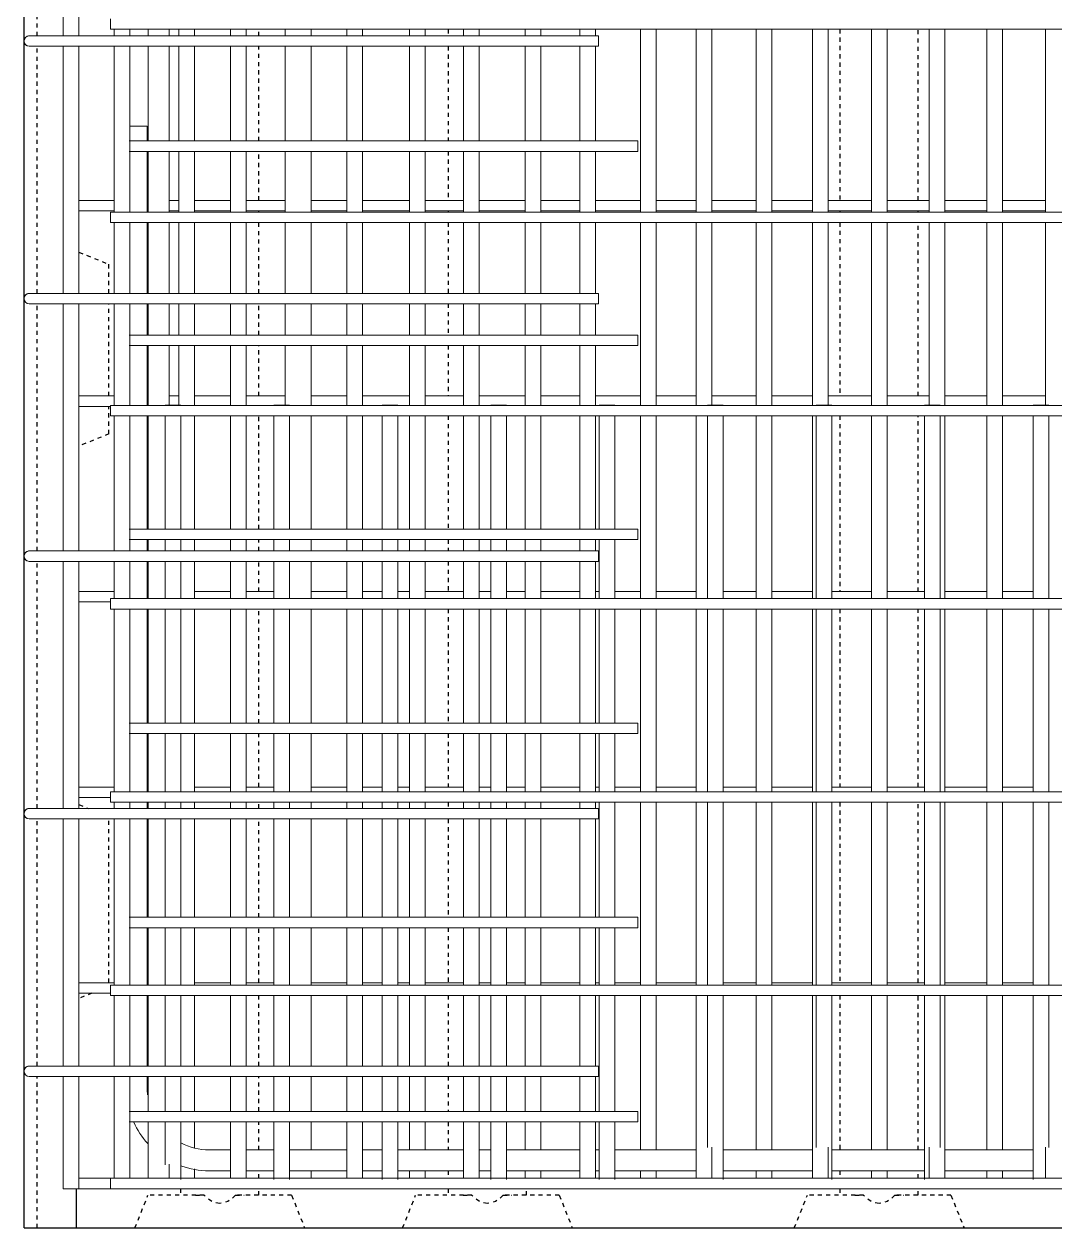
# Model space of a CAD drawing. Header units: millimetres. Extents: x -22025 to -1429, y -2879 to 29261.
# Drawn here: x -20245 to -19455, y -1395 to -473 of the extents above; entities that cross this region are included whole.
import ezdxf

# ---------------------------------------------------------------- set-up
doc = ezdxf.new("R2010")
doc.units = ezdxf.units.MM
doc.linetypes.add('Dash', pattern=[6.36, 3.18, -3.18])
for name, color, linetype, lineweight in [('A-WALL', 113, 'Continuous', 25), ('A-WALL-HDLN', 110, 'Dash', 25), ('S-RBAR', 171, 'Continuous', 18)]:
    doc.layers.add(name, color=color, linetype=linetype, lineweight=lineweight)

msp = doc.modelspace()

# ---------------------------------------------------------------- linework, layer by layer
at = {"layer": 'A-WALL'}
for p, q in [((-20244.5695, -1395), (-20244.5695, 7660)), ((-20204.5695, -1365), (-20204.5695, -1395)), ((-20244.5695, -1395), (-18934.5695, -1395))]:
    msp.add_line(p, q, dxfattribs=at)
at = {"layer": 'A-WALL-HDLN'}
for p, q in [((-20234.56692, -482.11111), (-20234.56692, -292.88889)), ((-20064.67313, -482.11111), (-20064.67313, -477.09836)), ((-19919.67313, -477.09836), (-19919.67313, -482.11111)), ((-19619.67313, -477.09836), (-19619.67313, -608.08276)), ((-19559.67313, -608.08276), (-19559.67313, -477.09836)), ((-20234.56692, -679.33333), (-20234.56692, -490.11111)), ((-20064.67313, -562.56511), (-20064.67313, -490.11111)), ((-19919.67313, -490.11111), (-19919.67313, -562.56511)), ((-20064.67313, -608.08276), (-20064.67313, -570.56511)), ((-19919.67313, -570.56511), (-19919.67313, -608.08276)), ((-20064.67313, -617.08197), (-20064.67313, -616.08276)), ((-19919.67313, -616.08276), (-19919.67313, -617.08197)), ((-19619.67313, -616.08276), (-19619.67313, -617.08197)), ((-19559.67313, -617.08197), (-19559.67313, -616.08276)), ((-20064.67313, -679.33333), (-20064.67313, -625.08197)), ((-19919.67313, -625.08197), (-19919.67313, -679.33333)), ((-19619.67313, -625.08197), (-19619.67313, -757.86621)), ((-19559.67313, -757.86621), (-19559.67313, -625.08197)), ((-20202.5695, -647.80977), (-20179.5695, -657.00977)), ((-20179.5695, -679.33333), (-20179.5695, -657.00977)), ((-20234.56692, -876.55556), (-20234.56692, -687.33333)), ((-20179.5695, -757.86621), (-20179.5695, -687.33333)), ((-20064.67313, -711.20624), (-20064.67313, -687.33333)), ((-19919.67313, -687.33333), (-19919.67313, -711.20624)), ((-20064.67313, -757.86621), (-20064.67313, -719.20624)), ((-19919.67313, -719.20624), (-19919.67313, -757.86621)), ((-20179.5695, -787.00977), (-20179.5695, -765.86621)), ((-20064.67313, -859.84737), (-20064.67313, -773.06557)), ((-19919.67313, -773.06557), (-19919.67313, -859.84737)), ((-19619.67313, -773.06557), (-19619.67313, -907.64965)), ((-19559.67313, -907.64965), (-19559.67313, -773.06557)), ((-20179.5695, -787.00977), (-20202.5695, -796.20977)), ((-20064.67313, -876.55556), (-20064.67313, -867.84737)), ((-19919.67313, -867.84737), (-19919.67313, -876.55556)), ((-20234.56692, -1073.77778), (-20234.56692, -884.55556)), ((-20064.67313, -907.64965), (-20064.67313, -884.55556)), ((-19919.67313, -884.55556), (-19919.67313, -907.64965)), ((-20064.67313, -1008.48849), (-20064.67313, -921.04918)), ((-19919.67313, -921.04918), (-19919.67313, -1008.48849)), ((-19619.67313, -921.04918), (-19619.67313, -1057.4331)), ((-19559.67313, -1057.4331), (-19559.67313, -921.04918)), ((-20064.67313, -1057.4331), (-20064.67313, -1016.48849)), ((-19919.67313, -1016.48849), (-19919.67313, -1057.4331)), ((-20064.67313, -1073.77778), (-20064.67313, -1069.03279)), ((-19919.67313, -1069.03279), (-19919.67313, -1073.77778)), ((-19619.67313, -1069.03279), (-19619.67313, -1207.21655)), ((-19559.67313, -1207.21655), (-19559.67313, -1069.03279)), ((-20202.5695, -1070.80977), (-20195.14947, -1073.77778)), ((-20234.56692, -1271), (-20234.56692, -1081.77778)), ((-20179.5695, -1207.21655), (-20179.5695, -1081.77778)), ((-20064.67313, -1157.12962), (-20064.67313, -1081.77778)), ((-19919.67313, -1081.77778), (-19919.67313, -1157.12962)), ((-20064.67313, -1207.21655), (-20064.67313, -1165.12962)), ((-19919.67313, -1165.12962), (-19919.67313, -1207.21655)), ((-20192.58646, -1215.21655), (-20202.5695, -1219.20977)), ((-20064.67313, -1271), (-20064.67313, -1217.01639)), ((-19919.67313, -1217.01639), (-19919.67313, -1271)), ((-19619.67313, -1217.01639), (-19619.67313, -1335.24978)), ((-19559.67313, -1335.24978), (-19559.67313, -1217.01639)), ((-20234.56692, -1395), (-20234.56692, -1279)), ((-20064.67313, -1305.77075), (-20064.67313, -1279)), ((-19919.67313, -1279), (-19919.67313, -1305.77075)), ((-20064.67313, -1335.24978), (-20064.67313, -1313.77075)), ((-19919.67313, -1313.77075), (-19919.67313, -1335.24978)), ((-20064.67313, -1357), (-20064.67313, -1351.24978)), ((-19919.67313, -1351.24978), (-19919.67313, -1357)), ((-19619.67313, -1351.24978), (-19619.67313, -1357)), ((-19559.67313, -1357), (-19559.67313, -1351.24978)), ((-20159.67313, -1395), (-20149.67313, -1370)), ((-20106.6627, -1370), (-20149.67313, -1370)), ((-20124.67313, -1365), (-20124.67313, -1370)), ((-20113.27541, -1370), (-20106.6627, -1370)), ((-20082.68355, -1370), (-20076.07084, -1370)), ((-20039.67313, -1370), (-20082.68355, -1370)), ((-20064.67313, -1370), (-20064.67313, -1365)), ((-20039.67313, -1370), (-20029.67313, -1395)), ((-19954.67313, -1395), (-19944.67313, -1370)), ((-19901.6627, -1370), (-19944.67313, -1370)), ((-19919.67313, -1365), (-19919.67313, -1370)), ((-19908.27541, -1370), (-19901.6627, -1370)), ((-19877.68355, -1370), (-19871.07084, -1370)), ((-19834.67313, -1370), (-19877.68355, -1370)), ((-19859.67313, -1370), (-19859.67313, -1365)), ((-19834.67313, -1370), (-19824.67313, -1395)), ((-19654.67313, -1395), (-19644.67313, -1370)), ((-19601.6627, -1370), (-19644.67313, -1370)), ((-19619.67313, -1365), (-19619.67313, -1370)), ((-19608.27541, -1370), (-19601.6627, -1370)), ((-19577.68355, -1370), (-19571.07084, -1370)), ((-19534.67313, -1370), (-19577.68355, -1370)), ((-19559.67313, -1370), (-19559.67313, -1365)), ((-19534.67313, -1370), (-19524.67313, -1395))]:
    msp.add_line(p, q, dxfattribs=at)
at = {"layer": 'A-WALL-HDLN', "flags": 128}
for points in [[(-20094.67313, -1376.25), (-20097.75123, -1375.85417), (-20100.79685, -1374.67088), (-20103.77783, -1372.71259), (-20106.6627, -1370)], [(-20082.68355, -1370), (-20085.56842, -1372.71259), (-20088.5494, -1374.67088), (-20091.59502, -1375.85417), (-20094.67313, -1376.25)], [(-19889.67313, -1376.25), (-19892.75123, -1375.85417), (-19895.79685, -1374.67088), (-19898.77783, -1372.71259), (-19901.6627, -1370)], [(-19877.68355, -1370), (-19880.56842, -1372.71259), (-19883.5494, -1374.67088), (-19886.59502, -1375.85417), (-19889.67313, -1376.25)], [(-19589.67313, -1376.25), (-19592.75123, -1375.85417), (-19595.79685, -1374.67088), (-19598.77783, -1372.71259), (-19601.6627, -1370)], [(-19577.68355, -1370), (-19580.56842, -1372.71259), (-19583.5494, -1374.67088), (-19586.59502, -1375.85417), (-19589.67313, -1376.25)]]:
    msp.add_lwpolyline(points, dxfattribs=at)
at = {"layer": 'S-RBAR'}
for p, q in [((-20214.5695, -482.11111), (-20214.5695, -292.88889)), ((-20202.5695, -482.11111), (-20202.5695, -292.88889)), ((-20178.38411, -469.09836), (-20178.38411, -477.09836)), ((-19004.5695, -477.09836), (-20178.38411, -477.09836)), ((-20175.5695, -482.11111), (-20175.5695, -477.09836)), ((-20163.5695, -482.11111), (-20163.5695, -477.09836)), ((-20149.5695, -482.11111), (-20149.5695, -477.09836)), ((-20133.5695, -482.11111), (-20133.5695, -477.09836)), ((-20126.14093, -482.11111), (-20126.14093, -477.09836)), ((-20114.14093, -482.11111), (-20114.14093, -477.09836)), ((-20086.41565, -482.11111), (-20086.41565, -477.09836)), ((-20074.41565, -482.11111), (-20074.41565, -477.09836)), ((-20044.5695, -482.11111), (-20044.5695, -477.09836)), ((-20024.5695, -482.11111), (-20024.5695, -477.09836)), ((-19997.26181, -482.11111), (-19997.26181, -477.09836)), ((-19985.26181, -482.11111), (-19985.26181, -477.09836)), ((-19949.28378, -482.11111), (-19949.28378, -477.09836)), ((-19937.28378, -482.11111), (-19937.28378, -477.09836)), ((-19908.10796, -482.11111), (-19908.10796, -477.09836)), ((-19896.10796, -482.11111), (-19896.10796, -477.09836)), ((-19860.85521, -482.11111), (-19860.85521, -477.09836)), ((-19848.85521, -482.11111), (-19848.85521, -477.09836)), ((-19818.95411, -482.11111), (-19818.95411, -477.09836)), ((-19806.95411, -482.11111), (-19806.95411, -477.09836)), ((-19772.42664, -617.08197), (-19772.42664, -477.09836)), ((-19760.42664, -617.08197), (-19760.42664, -477.09836)), ((-19729.80027, -617.08197), (-19729.80027, -477.09836)), ((-19717.80027, -617.08197), (-19717.80027, -477.09836)), ((-19683.99807, -617.08197), (-19683.99807, -477.09836)), ((-19671.99807, -617.08197), (-19671.99807, -477.09836)), ((-19640.64642, -617.08197), (-19640.64642, -477.09836)), ((-19628.64642, -617.08197), (-19628.64642, -477.09836)), ((-19595.5695, -617.08197), (-19595.5695, -477.09836)), ((-19583.5695, -617.08197), (-19583.5695, -477.09836)), ((-19551.49257, -617.08197), (-19551.49257, -477.09836)), ((-19539.49257, -617.08197), (-19539.49257, -477.09836)), ((-19507.14093, -617.08197), (-19507.14093, -477.09836)), ((-19495.14093, -617.08197), (-19495.14093, -477.09836)), ((-19462.33873, -617.08197), (-19462.33873, -477.09836)), ((-20240.5695, -482.11111), (-20220.5695, -482.11111)), ((-19804.5695, -482.11111), (-20220.5695, -482.11111)), ((-19804.5695, -482.11111), (-19804.5695, -490.11111)), ((-20240.5695, -490.11111), (-20220.5695, -490.11111)), ((-19804.5695, -490.11111), (-20220.5695, -490.11111)), ((-20214.5695, -679.33333), (-20214.5695, -490.11111)), ((-20202.5695, -679.33333), (-20202.5695, -490.11111)), ((-20175.5695, -617.08197), (-20175.5695, -490.11111)), ((-20163.5695, -617.08197), (-20163.5695, -490.11111)), ((-20149.5695, -562.56511), (-20149.5695, -490.11111)), ((-20133.5695, -562.56511), (-20133.5695, -490.11111)), ((-20126.14093, -562.56511), (-20126.14093, -490.11111)), ((-20114.14093, -562.56511), (-20114.14093, -490.11111)), ((-20086.41565, -562.56511), (-20086.41565, -490.11111)), ((-20074.41565, -562.56511), (-20074.41565, -490.11111)), ((-20044.5695, -562.56511), (-20044.5695, -490.11111)), ((-20024.5695, -562.56511), (-20024.5695, -490.11111)), ((-19997.26181, -562.56511), (-19997.26181, -490.11111)), ((-19985.26181, -562.56511), (-19985.26181, -490.11111)), ((-19949.28378, -562.56511), (-19949.28378, -490.11111)), ((-19937.28378, -562.56511), (-19937.28378, -490.11111)), ((-19908.10796, -562.56511), (-19908.10796, -490.11111)), ((-19896.10796, -562.56511), (-19896.10796, -490.11111)), ((-19860.85521, -562.56511), (-19860.85521, -490.11111)), ((-19848.85521, -562.56511), (-19848.85521, -490.11111)), ((-19818.95411, -562.56511), (-19818.95411, -490.11111)), ((-19806.95411, -562.56511), (-19806.95411, -490.11111)), ((-20150.27078, -551.24978), (-20163.5695, -551.24978)), ((-20150.27078, -562.56511), (-20150.27078, -551.24978)), ((-20164.07475, -562.56511), (-20134.5695, -562.56511)), ((-20164.07475, -570.56511), (-20134.5695, -570.56511)), ((-20150.27078, -617.08197), (-20150.27078, -570.56511)), ((-20149.5695, -617.08197), (-20149.5695, -570.56511)), ((-19774.5695, -562.56511), (-20134.5695, -562.56511)), ((-19774.5695, -570.56511), (-20134.5695, -570.56511)), ((-20133.5695, -617.08197), (-20133.5695, -570.56511)), ((-20126.14093, -617.08197), (-20126.14093, -570.56511)), ((-20114.14093, -617.08197), (-20114.14093, -570.56511)), ((-20086.41565, -617.08197), (-20086.41565, -570.56511)), ((-20074.41565, -617.08197), (-20074.41565, -570.56511)), ((-20044.5695, -617.08197), (-20044.5695, -570.56511)), ((-20024.5695, -617.08197), (-20024.5695, -570.56511)), ((-19997.26181, -617.08197), (-19997.26181, -570.56511)), ((-19985.26181, -617.08197), (-19985.26181, -570.56511)), ((-19949.28378, -617.08197), (-19949.28378, -570.56511)), ((-19937.28378, -617.08197), (-19937.28378, -570.56511)), ((-19908.10796, -617.08197), (-19908.10796, -570.56511)), ((-19896.10796, -617.08197), (-19896.10796, -570.56511)), ((-19860.85521, -617.08197), (-19860.85521, -570.56511)), ((-19848.85521, -617.08197), (-19848.85521, -570.56511)), ((-19818.95411, -617.08197), (-19818.95411, -570.56511)), ((-19806.95411, -617.08197), (-19806.95411, -570.56511)), ((-19774.5695, -562.56511), (-19774.5695, -570.56511)), ((-20175.77315, -608.08276), (-20202.5695, -608.08276)), ((-20149.5695, -608.08276), (-20150.27078, -608.08276)), ((-20126.14093, -608.08276), (-20133.5695, -608.08276)), ((-20086.41565, -608.08276), (-20114.14093, -608.08276)), ((-20044.5695, -608.08276), (-20074.41565, -608.08276)), ((-19997.26181, -608.08276), (-20024.5695, -608.08276)), ((-19949.28378, -608.08276), (-19985.26181, -608.08276)), ((-19908.10796, -608.08276), (-19937.28378, -608.08276)), ((-19860.85521, -608.08276), (-19896.10796, -608.08276)), ((-19818.95411, -608.08276), (-19848.85521, -608.08276)), ((-19772.42664, -608.08276), (-19806.95411, -608.08276)), ((-19729.80027, -608.08276), (-19760.42664, -608.08276)), ((-19683.99807, -608.08276), (-19717.80027, -608.08276)), ((-19640.64642, -608.08276), (-19671.99807, -608.08276)), ((-19595.5695, -608.08276), (-19628.64642, -608.08276)), ((-19551.49257, -608.08276), (-19583.5695, -608.08276)), ((-19507.14093, -608.08276), (-19539.49257, -608.08276)), ((-19462.33873, -608.08276), (-19495.14093, -608.08276)), ((-20175.77315, -616.08276), (-20202.5695, -616.08276)), ((-19004.5695, -617.08197), (-20178.38411, -617.08197)), ((-20178.38411, -617.08197), (-20178.38411, -625.08197)), ((-20149.5695, -616.08276), (-20150.27078, -616.08276)), ((-20126.14093, -616.08276), (-20133.5695, -616.08276)), ((-20086.41565, -616.08276), (-20114.14093, -616.08276)), ((-20044.5695, -616.08276), (-20074.41565, -616.08276)), ((-19997.26181, -616.08276), (-20024.5695, -616.08276)), ((-19949.28378, -616.08276), (-19985.26181, -616.08276)), ((-19908.10796, -616.08276), (-19937.28378, -616.08276)), ((-19860.85521, -616.08276), (-19896.10796, -616.08276)), ((-19818.95411, -616.08276), (-19848.85521, -616.08276)), ((-19772.42664, -616.08276), (-19806.95411, -616.08276)), ((-19729.80027, -616.08276), (-19760.42664, -616.08276)), ((-19683.99807, -616.08276), (-19717.80027, -616.08276)), ((-19640.64642, -616.08276), (-19671.99807, -616.08276)), ((-19595.5695, -616.08276), (-19628.64642, -616.08276)), ((-19551.49257, -616.08276), (-19583.5695, -616.08276)), ((-19507.14093, -616.08276), (-19539.49257, -616.08276)), ((-19462.33873, -616.08276), (-19495.14093, -616.08276)), ((-19004.5695, -625.08197), (-20178.38411, -625.08197)), ((-20175.5695, -679.33333), (-20175.5695, -625.08197)), ((-20163.5695, -679.33333), (-20163.5695, -625.08197)), ((-20150.27078, -679.33333), (-20150.27078, -625.08197)), ((-20149.5695, -679.33333), (-20149.5695, -625.08197)), ((-20133.5695, -679.33333), (-20133.5695, -625.08197)), ((-20126.14093, -679.33333), (-20126.14093, -625.08197)), ((-20114.14093, -679.33333), (-20114.14093, -625.08197)), ((-20086.41565, -679.33333), (-20086.41565, -625.08197)), ((-20074.41565, -679.33333), (-20074.41565, -625.08197)), ((-20044.5695, -679.33333), (-20044.5695, -625.08197)), ((-20024.5695, -679.33333), (-20024.5695, -625.08197)), ((-19997.26181, -679.33333), (-19997.26181, -625.08197)), ((-19985.26181, -679.33333), (-19985.26181, -625.08197)), ((-19949.28378, -679.33333), (-19949.28378, -625.08197)), ((-19937.28378, -679.33333), (-19937.28378, -625.08197)), ((-19908.10796, -679.33333), (-19908.10796, -625.08197)), ((-19896.10796, -679.33333), (-19896.10796, -625.08197)), ((-19860.85521, -679.33333), (-19860.85521, -625.08197)), ((-19848.85521, -679.33333), (-19848.85521, -625.08197)), ((-19818.95411, -679.33333), (-19818.95411, -625.08197)), ((-19806.95411, -679.33333), (-19806.95411, -625.08197)), ((-19772.42664, -765.06557), (-19772.42664, -625.08197)), ((-19760.42664, -765.06557), (-19760.42664, -625.08197)), ((-19729.80027, -765.06557), (-19729.80027, -625.08197)), ((-19717.80027, -765), (-19717.80027, -625.08197)), ((-19683.99807, -765.06557), (-19683.99807, -625.08197)), ((-19671.99807, -765.06557), (-19671.99807, -625.08197)), ((-19640.64642, -765.06557), (-19640.64642, -625.08197)), ((-19628.64642, -765), (-19628.64642, -625.08197)), ((-19595.5695, -765.06557), (-19595.5695, -625.08197)), ((-19583.5695, -765.06557), (-19583.5695, -625.08197)), ((-19551.49257, -765), (-19551.49257, -625.08197)), ((-19539.49257, -765.06557), (-19539.49257, -625.08197)), ((-19507.14093, -765.06557), (-19507.14093, -625.08197)), ((-19495.14093, -765.06557), (-19495.14093, -625.08197)), ((-19462.33873, -765), (-19462.33873, -625.08197)), ((-20240.5695, -679.33333), (-20220.5695, -679.33333)), ((-19804.5695, -679.33333), (-20220.5695, -679.33333)), ((-19804.5695, -679.33333), (-19804.5695, -687.33333)), ((-20240.5695, -687.33333), (-20220.5695, -687.33333)), ((-19804.5695, -687.33333), (-20220.5695, -687.33333)), ((-20214.5695, -876.55556), (-20214.5695, -687.33333)), ((-20202.5695, -876.55556), (-20202.5695, -687.33333)), ((-20175.5695, -765.06557), (-20175.5695, -687.33333)), ((-20163.5695, -765.06557), (-20163.5695, -687.33333)), ((-20150.27078, -711.20624), (-20150.27078, -687.33333)), ((-20149.5695, -711.20624), (-20149.5695, -687.33333)), ((-20133.5695, -711.20624), (-20133.5695, -687.33333)), ((-20126.14093, -711.20624), (-20126.14093, -687.33333)), ((-20114.14093, -711.20624), (-20114.14093, -687.33333)), ((-20086.41565, -711.20624), (-20086.41565, -687.33333)), ((-20074.41565, -711.20624), (-20074.41565, -687.33333)), ((-20044.5695, -711.20624), (-20044.5695, -687.33333)), ((-20024.5695, -711.20624), (-20024.5695, -687.33333)), ((-19997.26181, -711.20624), (-19997.26181, -687.33333)), ((-19985.26181, -711.20624), (-19985.26181, -687.33333)), ((-19949.28378, -711.20624), (-19949.28378, -687.33333)), ((-19937.28378, -711.20624), (-19937.28378, -687.33333)), ((-19908.10796, -711.20624), (-19908.10796, -687.33333)), ((-19896.10796, -711.20624), (-19896.10796, -687.33333)), ((-19860.85521, -711.20624), (-19860.85521, -687.33333)), ((-19848.85521, -711.20624), (-19848.85521, -687.33333)), ((-19818.95411, -711.20624), (-19818.95411, -687.33333)), ((-19806.95411, -711.20624), (-19806.95411, -687.33333)), ((-20164.07475, -711.20624), (-20134.5695, -711.20624)), ((-19774.5695, -711.20624), (-20134.5695, -711.20624)), ((-19774.5695, -711.20624), (-19774.5695, -719.20624)), ((-20164.07475, -719.20624), (-20134.5695, -719.20624)), ((-20150.27078, -765.06557), (-20150.27078, -719.20624)), ((-20149.5695, -765.06557), (-20149.5695, -719.20624)), ((-19774.5695, -719.20624), (-20134.5695, -719.20624)), ((-20133.5695, -765), (-20133.5695, -719.20624)), ((-20126.14093, -765), (-20126.14093, -719.20624)), ((-20114.14093, -765.06557), (-20114.14093, -719.20624)), ((-20086.41565, -765.06557), (-20086.41565, -719.20624)), ((-20074.41565, -765.06557), (-20074.41565, -719.20624)), ((-20044.5695, -765), (-20044.5695, -719.20624)), ((-20024.5695, -765.06557), (-20024.5695, -719.20624)), ((-19997.26181, -765.06557), (-19997.26181, -719.20624)), ((-19985.26181, -765.06557), (-19985.26181, -719.20624)), ((-19949.28378, -765.06557), (-19949.28378, -719.20624)), ((-19937.28378, -765.06557), (-19937.28378, -719.20624)), ((-19908.10796, -765.06557), (-19908.10796, -719.20624)), ((-19896.10796, -765.06557), (-19896.10796, -719.20624)), ((-19860.85521, -765.06557), (-19860.85521, -719.20624)), ((-19848.85521, -765.06557), (-19848.85521, -719.20624)), ((-19818.95411, -765.06557), (-19818.95411, -719.20624)), ((-19806.95411, -765.06557), (-19806.95411, -719.20624)), ((-20175.77315, -757.86621), (-20202.5695, -757.86621)), ((-19004.5695, -765.06557), (-20178.38411, -765.06557)), ((-20178.38411, -765.06557), (-20178.38411, -773.06557)), ((-20149.5695, -757.86621), (-20150.27078, -757.86621)), ((-20136.45961, -765), (-20124.45961, -765)), ((-20126.14093, -757.86621), (-20133.5695, -757.86621)), ((-20086.41565, -757.86621), (-20114.14093, -757.86621)), ((-20044.5695, -757.86621), (-20074.41565, -757.86621)), ((-20053.37453, -765), (-20041.37453, -765)), ((-19997.26181, -757.86621), (-20024.5695, -757.86621)), ((-19949.28378, -757.86621), (-19985.26181, -757.86621)), ((-19970.28946, -765), (-19958.28946, -765)), ((-19908.10796, -757.86621), (-19937.28378, -757.86621)), ((-19860.85521, -757.86621), (-19896.10796, -757.86621)), ((-19887.20438, -765), (-19875.20438, -765)), ((-19818.95411, -757.86621), (-19848.85521, -757.86621)), ((-19772.42664, -757.86621), (-19806.95411, -757.86621)), ((-19804.1193, -765), (-19792.1193, -765)), ((-19729.80027, -757.86621), (-19760.42664, -757.86621)), ((-19721.03423, -765), (-19709.03423, -765)), ((-19683.99807, -757.86621), (-19717.80027, -757.86621)), ((-19640.64642, -757.86621), (-19671.99807, -757.86621)), ((-19637.94915, -765), (-19625.94915, -765)), ((-19595.5695, -757.86621), (-19628.64642, -757.86621)), ((-19551.49257, -757.86621), (-19583.5695, -757.86621)), ((-19554.86408, -765), (-19542.86408, -765)), ((-19507.14093, -757.86621), (-19539.49257, -757.86621)), ((-19462.33873, -757.86621), (-19495.14093, -757.86621)), ((-19471.779, -765), (-19459.779, -765)), ((-20178.38411, -765.86621), (-20202.5695, -765.86621)), ((-19004.5695, -773.06557), (-20178.38411, -773.06557)), ((-20175.5695, -876.55556), (-20175.5695, -773.06557)), ((-20163.5695, -876.55556), (-20163.5695, -773.06557)), ((-20150.27078, -859.84737), (-20150.27078, -773.06557)), ((-20149.5695, -859.84737), (-20149.5695, -773.06557)), ((-20136.45961, -773.06557), (-20136.45961, -859.84737)), ((-20124.45961, -773.06557), (-20124.45961, -859.84737)), ((-20114.14093, -859.84737), (-20114.14093, -773.06557)), ((-20086.41565, -859.84737), (-20086.41565, -773.06557)), ((-20074.41565, -859.84737), (-20074.41565, -773.06557)), ((-20053.37453, -773.06557), (-20053.37453, -859.84737)), ((-20041.37453, -773.06557), (-20041.37453, -859.84737)), ((-20024.5695, -859.84737), (-20024.5695, -773.06557)), ((-19997.26181, -859.84737), (-19997.26181, -773.06557)), ((-19985.26181, -859.84737), (-19985.26181, -773.06557)), ((-19970.28946, -773.06557), (-19970.28946, -859.84737)), ((-19958.28946, -773.06557), (-19958.28946, -859.84737)), ((-19949.28378, -859.84737), (-19949.28378, -773.06557)), ((-19937.28378, -859.84737), (-19937.28378, -773.06557)), ((-19908.10796, -859.84737), (-19908.10796, -773.06557)), ((-19896.10796, -859.84737), (-19896.10796, -773.06557)), ((-19887.20438, -773.06557), (-19887.20438, -859.84737)), ((-19875.20438, -773.06557), (-19875.20438, -859.84737)), ((-19860.85521, -859.84737), (-19860.85521, -773.06557)), ((-19848.85521, -859.84737), (-19848.85521, -773.06557)), ((-19818.95411, -859.84737), (-19818.95411, -773.06557)), ((-19806.95411, -859.84737), (-19806.95411, -773.06557)), ((-19804.1193, -773.06557), (-19804.1193, -859.84737)), ((-19792.1193, -773.06557), (-19792.1193, -859.84737)), ((-19772.42664, -913.04918), (-19772.42664, -773.06557)), ((-19760.42664, -913.04918), (-19760.42664, -773.06557)), ((-19729.80027, -913.04918), (-19729.80027, -773.06557)), ((-19721.03423, -773.06557), (-19721.03423, -913.04918)), ((-19709.03423, -773.06557), (-19709.03423, -913.04918)), ((-19683.99807, -913.04918), (-19683.99807, -773.06557)), ((-19671.99807, -913.04918), (-19671.99807, -773.06557)), ((-19640.64642, -913.04918), (-19640.64642, -773.06557)), ((-19637.94915, -773.06557), (-19637.94915, -913.04918)), ((-19625.94915, -773.06557), (-19625.94915, -913.04918)), ((-19595.5695, -913.04918), (-19595.5695, -773.06557)), ((-19583.5695, -913.04918), (-19583.5695, -773.06557)), ((-19554.86408, -773.06557), (-19554.86408, -913.04918)), ((-19542.86408, -773.06557), (-19542.86408, -913.04918)), ((-19539.49257, -913.04918), (-19539.49257, -773.06557)), ((-19507.14093, -913.04918), (-19507.14093, -773.06557)), ((-19495.14093, -913.04918), (-19495.14093, -773.06557)), ((-19471.779, -773.06557), (-19471.779, -913.04918)), ((-19459.779, -773.06557), (-19459.779, -913.04918)), ((-20164.07475, -859.84737), (-20134.5695, -859.84737)), ((-19774.5695, -859.84737), (-20134.5695, -859.84737)), ((-19774.5695, -859.84737), (-19774.5695, -867.84737)), ((-20164.07475, -867.84737), (-20134.5695, -867.84737)), ((-20150.27078, -876.55556), (-20150.27078, -867.84737)), ((-20149.5695, -876.55556), (-20149.5695, -867.84737)), ((-20136.45961, -867.84737), (-20136.45961, -876.55556)), ((-19774.5695, -867.84737), (-20134.5695, -867.84737)), ((-20124.45961, -867.84737), (-20124.45961, -876.55556)), ((-20114.14093, -876.55556), (-20114.14093, -867.84737)), ((-20086.41565, -876.55556), (-20086.41565, -867.84737)), ((-20074.41565, -876.55556), (-20074.41565, -867.84737)), ((-20053.37453, -867.84737), (-20053.37453, -876.55556)), ((-20041.37453, -867.84737), (-20041.37453, -876.55556)), ((-20024.5695, -876.55556), (-20024.5695, -867.84737)), ((-19997.26181, -876.55556), (-19997.26181, -867.84737)), ((-19985.26181, -876.55556), (-19985.26181, -867.84737)), ((-19970.28946, -867.84737), (-19970.28946, -876.55556)), ((-19958.28946, -867.84737), (-19958.28946, -876.55556)), ((-19949.28378, -876.55556), (-19949.28378, -867.84737)), ((-19937.28378, -876.55556), (-19937.28378, -867.84737)), ((-19908.10796, -876.55556), (-19908.10796, -867.84737)), ((-19896.10796, -876.55556), (-19896.10796, -867.84737)), ((-19887.20438, -867.84737), (-19887.20438, -876.55556)), ((-19875.20438, -867.84737), (-19875.20438, -876.55556)), ((-19860.85521, -876.55556), (-19860.85521, -867.84737)), ((-19848.85521, -876.55556), (-19848.85521, -867.84737)), ((-19818.95411, -876.55556), (-19818.95411, -867.84737)), ((-19806.95411, -876.55556), (-19806.95411, -867.84737)), ((-19804.1193, -867.84737), (-19804.1193, -913.04918)), ((-19792.1193, -867.84737), (-19792.1193, -913.04918)), ((-20240.5695, -876.55556), (-20220.5695, -876.55556)), ((-20240.5695, -884.55556), (-20220.5695, -884.55556)), ((-19804.5695, -876.55556), (-20220.5695, -876.55556)), ((-19804.5695, -884.55556), (-20220.5695, -884.55556)), ((-20214.5695, -1073.77778), (-20214.5695, -884.55556)), ((-20202.5695, -1073.77778), (-20202.5695, -884.55556)), ((-20175.5695, -913.04918), (-20175.5695, -884.55556)), ((-20163.5695, -913.04918), (-20163.5695, -884.55556)), ((-20150.27078, -913.04918), (-20150.27078, -884.55556)), ((-20149.5695, -913.04918), (-20149.5695, -884.55556)), ((-20136.45961, -884.55556), (-20136.45961, -913.04918)), ((-20124.45961, -884.55556), (-20124.45961, -913.04918)), ((-20114.14093, -913.04918), (-20114.14093, -884.55556)), ((-20086.41565, -913.04918), (-20086.41565, -884.55556)), ((-20074.41565, -913.04918), (-20074.41565, -884.55556)), ((-20053.37453, -884.55556), (-20053.37453, -913.04918)), ((-20041.37453, -884.55556), (-20041.37453, -913.04918)), ((-20024.5695, -913.04918), (-20024.5695, -884.55556)), ((-19997.26181, -913.04918), (-19997.26181, -884.55556)), ((-19985.26181, -913.04918), (-19985.26181, -884.55556)), ((-19970.28946, -884.55556), (-19970.28946, -913.04918)), ((-19958.28946, -884.55556), (-19958.28946, -913.04918)), ((-19949.28378, -913.04918), (-19949.28378, -884.55556)), ((-19937.28378, -913.04918), (-19937.28378, -884.55556)), ((-19908.10796, -913.04918), (-19908.10796, -884.55556)), ((-19896.10796, -913.04918), (-19896.10796, -884.55556)), ((-19887.20438, -884.55556), (-19887.20438, -913.04918)), ((-19875.20438, -884.55556), (-19875.20438, -913.04918)), ((-19860.85521, -913.04918), (-19860.85521, -884.55556)), ((-19848.85521, -913.04918), (-19848.85521, -884.55556)), ((-19818.95411, -913.04918), (-19818.95411, -884.55556)), ((-19806.95411, -913.04918), (-19806.95411, -884.55556)), ((-19804.5695, -876.55556), (-19804.5695, -884.55556)), ((-20175.77315, -907.64965), (-20202.5695, -907.64965)), ((-20149.5695, -907.64965), (-20150.27078, -907.64965)), ((-20086.41565, -907.64965), (-20114.14093, -907.64965)), ((-20053.37453, -907.64965), (-20074.41565, -907.64965)), ((-19997.26181, -907.64965), (-20024.5695, -907.64965)), ((-19970.28946, -907.64965), (-19985.26181, -907.64965)), ((-19949.28378, -907.64965), (-19958.28946, -907.64965)), ((-19908.10796, -907.64965), (-19937.28378, -907.64965)), ((-19887.20438, -907.64965), (-19896.10796, -907.64965)), ((-19860.85521, -907.64965), (-19875.20438, -907.64965)), ((-19818.95411, -907.64965), (-19848.85521, -907.64965)), ((-19804.1193, -907.64965), (-19806.95411, -907.64965)), ((-19772.42664, -907.64965), (-19792.1193, -907.64965)), ((-19729.80027, -907.64965), (-19760.42664, -907.64965)), ((-19683.99807, -907.64965), (-19709.03423, -907.64965)), ((-19640.64642, -907.64965), (-19671.99807, -907.64965)), ((-19595.5695, -907.64965), (-19625.94915, -907.64965)), ((-19554.86408, -907.64965), (-19583.5695, -907.64965)), ((-19507.14093, -907.64965), (-19539.49257, -907.64965)), ((-19471.779, -907.64965), (-19495.14093, -907.64965)), ((-20178.38411, -915.64965), (-20202.5695, -915.64965)), ((-19004.5695, -913.04918), (-20178.38411, -913.04918)), ((-20178.38411, -913.04918), (-20178.38411, -921.04918)), ((-19004.5695, -921.04918), (-20178.38411, -921.04918)), ((-20175.5695, -1061.03279), (-20175.5695, -921.04918)), ((-20163.5695, -1061.03279), (-20163.5695, -921.04918)), ((-20150.27078, -1008.48849), (-20150.27078, -921.04918)), ((-20149.5695, -1008.48849), (-20149.5695, -921.04918)), ((-20136.45961, -921.04918), (-20136.45961, -1008.48849)), ((-20124.45961, -921.04918), (-20124.45961, -1008.48849)), ((-20114.14093, -1008.48849), (-20114.14093, -921.04918)), ((-20086.41565, -1008.48849), (-20086.41565, -921.04918)), ((-20074.41565, -1008.48849), (-20074.41565, -921.04918)), ((-20053.37453, -921.04918), (-20053.37453, -1008.48849)), ((-20041.37453, -921.04918), (-20041.37453, -1008.48849)), ((-20024.5695, -1008.48849), (-20024.5695, -921.04918)), ((-19997.26181, -1008.48849), (-19997.26181, -921.04918)), ((-19985.26181, -1008.48849), (-19985.26181, -921.04918)), ((-19970.28946, -921.04918), (-19970.28946, -1008.48849)), ((-19958.28946, -921.04918), (-19958.28946, -1008.48849)), ((-19949.28378, -1008.48849), (-19949.28378, -921.04918)), ((-19937.28378, -1008.48849), (-19937.28378, -921.04918)), ((-19908.10796, -1008.48849), (-19908.10796, -921.04918)), ((-19896.10796, -1008.48849), (-19896.10796, -921.04918)), ((-19887.20438, -921.04918), (-19887.20438, -1008.48849)), ((-19875.20438, -921.04918), (-19875.20438, -1008.48849)), ((-19860.85521, -1008.48849), (-19860.85521, -921.04918)), ((-19848.85521, -1008.48849), (-19848.85521, -921.04918)), ((-19818.95411, -1008.48849), (-19818.95411, -921.04918)), ((-19806.95411, -1008.48849), (-19806.95411, -921.04918)), ((-19804.1193, -921.04918), (-19804.1193, -1008.48849)), ((-19792.1193, -921.04918), (-19792.1193, -1008.48849)), ((-19772.42664, -1061.03279), (-19772.42664, -921.04918)), ((-19760.42664, -1061.03279), (-19760.42664, -921.04918)), ((-19729.80027, -1061.03279), (-19729.80027, -921.04918)), ((-19721.03423, -921.04918), (-19721.03423, -1061.03279)), ((-19709.03423, -921.04918), (-19709.03423, -1061.03279)), ((-19683.99807, -1061.03279), (-19683.99807, -921.04918)), ((-19671.99807, -1061.03279), (-19671.99807, -921.04918)), ((-19640.64642, -1061.03279), (-19640.64642, -921.04918)), ((-19637.94915, -921.04918), (-19637.94915, -1061.03279)), ((-19625.94915, -921.04918), (-19625.94915, -1061.03279)), ((-19595.5695, -1061.03279), (-19595.5695, -921.04918)), ((-19583.5695, -1061.03279), (-19583.5695, -921.04918)), ((-19554.86408, -921.04918), (-19554.86408, -1061.03279)), ((-19542.86408, -921.04918), (-19542.86408, -1061.03279)), ((-19539.49257, -1061.03279), (-19539.49257, -921.04918)), ((-19507.14093, -1061.03279), (-19507.14093, -921.04918)), ((-19495.14093, -1061.03279), (-19495.14093, -921.04918)), ((-19471.779, -921.04918), (-19471.779, -1061.03279)), ((-19459.779, -921.04918), (-19459.779, -1061.03279)), ((-20164.07475, -1008.48849), (-20134.5695, -1008.48849)), ((-19774.5695, -1008.48849), (-20134.5695, -1008.48849)), ((-19774.5695, -1008.48849), (-19774.5695, -1016.48849)), ((-20164.07475, -1016.48849), (-20134.5695, -1016.48849)), ((-20150.27078, -1061.03279), (-20150.27078, -1016.48849)), ((-20149.5695, -1061.03279), (-20149.5695, -1016.48849)), ((-20136.45961, -1016.48849), (-20136.45961, -1061.03279)), ((-19774.5695, -1016.48849), (-20134.5695, -1016.48849)), ((-20124.45961, -1016.48849), (-20124.45961, -1061.03279)), ((-20114.14093, -1061.03279), (-20114.14093, -1016.48849)), ((-20086.41565, -1061.03279), (-20086.41565, -1016.48849)), ((-20074.41565, -1061.03279), (-20074.41565, -1016.48849)), ((-20053.37453, -1016.48849), (-20053.37453, -1061.03279)), ((-20041.37453, -1016.48849), (-20041.37453, -1061.03279)), ((-20024.5695, -1061.03279), (-20024.5695, -1016.48849)), ((-19997.26181, -1061.03279), (-19997.26181, -1016.48849)), ((-19985.26181, -1061.03279), (-19985.26181, -1016.48849)), ((-19970.28946, -1016.48849), (-19970.28946, -1061.03279)), ((-19958.28946, -1016.48849), (-19958.28946, -1061.03279)), ((-19949.28378, -1061.03279), (-19949.28378, -1016.48849)), ((-19937.28378, -1061.03279), (-19937.28378, -1016.48849)), ((-19908.10796, -1061.03279), (-19908.10796, -1016.48849)), ((-19896.10796, -1061.03279), (-19896.10796, -1016.48849)), ((-19887.20438, -1016.48849), (-19887.20438, -1061.03279)), ((-19875.20438, -1016.48849), (-19875.20438, -1061.03279)), ((-19860.85521, -1061.03279), (-19860.85521, -1016.48849)), ((-19848.85521, -1061.03279), (-19848.85521, -1016.48849)), ((-19818.95411, -1061.03279), (-19818.95411, -1016.48849)), ((-19806.95411, -1061.03279), (-19806.95411, -1016.48849)), ((-19804.1193, -1016.48849), (-19804.1193, -1061.03279)), ((-19792.1193, -1016.48849), (-19792.1193, -1061.03279)), ((-20175.77315, -1057.4331), (-20202.5695, -1057.4331)), ((-20149.5695, -1057.4331), (-20150.27078, -1057.4331)), ((-20086.41565, -1057.4331), (-20114.14093, -1057.4331)), ((-20053.37453, -1057.4331), (-20074.41565, -1057.4331)), ((-19997.26181, -1057.4331), (-20024.5695, -1057.4331)), ((-19970.28946, -1057.4331), (-19985.26181, -1057.4331)), ((-19949.28378, -1057.4331), (-19958.28946, -1057.4331)), ((-19908.10796, -1057.4331), (-19937.28378, -1057.4331)), ((-19887.20438, -1057.4331), (-19896.10796, -1057.4331)), ((-19860.85521, -1057.4331), (-19875.20438, -1057.4331)), ((-19818.95411, -1057.4331), (-19848.85521, -1057.4331)), ((-19804.1193, -1057.4331), (-19806.95411, -1057.4331)), ((-19772.42664, -1057.4331), (-19792.1193, -1057.4331)), ((-19729.80027, -1057.4331), (-19760.42664, -1057.4331)), ((-19683.99807, -1057.4331), (-19709.03423, -1057.4331)), ((-19640.64642, -1057.4331), (-19671.99807, -1057.4331)), ((-19595.5695, -1057.4331), (-19625.94915, -1057.4331)), ((-19554.86408, -1057.4331), (-19583.5695, -1057.4331)), ((-19507.14093, -1057.4331), (-19539.49257, -1057.4331)), ((-19471.779, -1057.4331), (-19495.14093, -1057.4331)), ((-20178.38411, -1065.4331), (-20202.5695, -1065.4331)), ((-19004.5695, -1061.03279), (-20178.38411, -1061.03279)), ((-20178.38411, -1061.03279), (-20178.38411, -1069.03279)), ((-19004.5695, -1069.03279), (-20178.38411, -1069.03279)), ((-20175.5695, -1073.77778), (-20175.5695, -1069.03279)), ((-20163.5695, -1073.77778), (-20163.5695, -1069.03279)), ((-20150.27078, -1073.77778), (-20150.27078, -1069.03279)), ((-20149.5695, -1073.77778), (-20149.5695, -1069.03279)), ((-20136.45961, -1069.03279), (-20136.45961, -1073.77778)), ((-20124.45961, -1069.03279), (-20124.45961, -1073.77778)), ((-20114.14093, -1073.77778), (-20114.14093, -1069.03279)), ((-20086.41565, -1073.77778), (-20086.41565, -1069.03279)), ((-20074.41565, -1073.77778), (-20074.41565, -1069.03279)), ((-20053.37453, -1069.03279), (-20053.37453, -1073.77778)), ((-20041.37453, -1069.03279), (-20041.37453, -1073.77778)), ((-20024.5695, -1073.77778), (-20024.5695, -1069.03279)), ((-19997.26181, -1073.77778), (-19997.26181, -1069.03279)), ((-19985.26181, -1073.77778), (-19985.26181, -1069.03279)), ((-19970.28946, -1069.03279), (-19970.28946, -1073.77778)), ((-19958.28946, -1069.03279), (-19958.28946, -1073.77778)), ((-19949.28378, -1073.77778), (-19949.28378, -1069.03279)), ((-19937.28378, -1073.77778), (-19937.28378, -1069.03279)), ((-19908.10796, -1073.77778), (-19908.10796, -1069.03279)), ((-19896.10796, -1073.77778), (-19896.10796, -1069.03279)), ((-19887.20438, -1069.03279), (-19887.20438, -1073.77778)), ((-19875.20438, -1069.03279), (-19875.20438, -1073.77778)), ((-19860.85521, -1073.77778), (-19860.85521, -1069.03279)), ((-19848.85521, -1073.77778), (-19848.85521, -1069.03279)), ((-19818.95411, -1073.77778), (-19818.95411, -1069.03279)), ((-19806.95411, -1073.77778), (-19806.95411, -1069.03279)), ((-19804.1193, -1069.03279), (-19804.1193, -1157.12962)), ((-19792.1193, -1069.03279), (-19792.1193, -1157.12962)), ((-19772.42664, -1209.01639), (-19772.42664, -1069.03279)), ((-19760.42664, -1209.01639), (-19760.42664, -1069.03279)), ((-19729.80027, -1209.01639), (-19729.80027, -1069.03279)), ((-19721.03423, -1069.03279), (-19721.03423, -1209.01639)), ((-19709.03423, -1069.03279), (-19709.03423, -1209.01639)), ((-19683.99807, -1209.01639), (-19683.99807, -1069.03279)), ((-19671.99807, -1209.01639), (-19671.99807, -1069.03279)), ((-19640.64642, -1209.01639), (-19640.64642, -1069.03279)), ((-19637.94915, -1069.03279), (-19637.94915, -1209.01639)), ((-19625.94915, -1069.03279), (-19625.94915, -1209.01639)), ((-19595.5695, -1209.01639), (-19595.5695, -1069.03279)), ((-19583.5695, -1209.01639), (-19583.5695, -1069.03279)), ((-19554.86408, -1069.03279), (-19554.86408, -1209.01639)), ((-19542.86408, -1069.03279), (-19542.86408, -1209.01639)), ((-19539.49257, -1209.01639), (-19539.49257, -1069.03279)), ((-19507.14093, -1209.01639), (-19507.14093, -1069.03279)), ((-19495.14093, -1209.01639), (-19495.14093, -1069.03279)), ((-19471.779, -1069.03279), (-19471.779, -1209.01639)), ((-19459.779, -1069.03279), (-19459.779, -1209.01639)), ((-20240.5695, -1073.77778), (-20220.5695, -1073.77778)), ((-19804.5695, -1073.77778), (-20220.5695, -1073.77778)), ((-19804.5695, -1073.77778), (-19804.5695, -1081.77778)), ((-20240.5695, -1081.77778), (-20220.5695, -1081.77778)), ((-19804.5695, -1081.77778), (-20220.5695, -1081.77778)), ((-20214.5695, -1271), (-20214.5695, -1081.77778)), ((-20202.5695, -1271), (-20202.5695, -1081.77778)), ((-20175.5695, -1209.01639), (-20175.5695, -1081.77778)), ((-20163.5695, -1209.01639), (-20163.5695, -1081.77778)), ((-20150.27078, -1157.12962), (-20150.27078, -1081.77778)), ((-20149.5695, -1157.12962), (-20149.5695, -1081.77778)), ((-20136.45961, -1081.77778), (-20136.45961, -1157.12962)), ((-20124.45961, -1081.77778), (-20124.45961, -1157.12962)), ((-20114.14093, -1157.12962), (-20114.14093, -1081.77778)), ((-20086.41565, -1157.12962), (-20086.41565, -1081.77778)), ((-20074.41565, -1157.12962), (-20074.41565, -1081.77778)), ((-20053.37453, -1081.77778), (-20053.37453, -1157.12962)), ((-20041.37453, -1081.77778), (-20041.37453, -1157.12962)), ((-20024.5695, -1157.12962), (-20024.5695, -1081.77778)), ((-19997.26181, -1157.12962), (-19997.26181, -1081.77778)), ((-19985.26181, -1157.12962), (-19985.26181, -1081.77778)), ((-19970.28946, -1081.77778), (-19970.28946, -1157.12962)), ((-19958.28946, -1081.77778), (-19958.28946, -1157.12962)), ((-19949.28378, -1157.12962), (-19949.28378, -1081.77778)), ((-19937.28378, -1157.12962), (-19937.28378, -1081.77778)), ((-19908.10796, -1157.12962), (-19908.10796, -1081.77778)), ((-19896.10796, -1157.12962), (-19896.10796, -1081.77778)), ((-19887.20438, -1081.77778), (-19887.20438, -1157.12962)), ((-19875.20438, -1081.77778), (-19875.20438, -1157.12962)), ((-19860.85521, -1157.12962), (-19860.85521, -1081.77778)), ((-19848.85521, -1157.12962), (-19848.85521, -1081.77778)), ((-19818.95411, -1157.12962), (-19818.95411, -1081.77778)), ((-19806.95411, -1157.12962), (-19806.95411, -1081.77778)), ((-20164.07475, -1157.12962), (-20134.5695, -1157.12962)), ((-19774.5695, -1157.12962), (-20134.5695, -1157.12962)), ((-19774.5695, -1157.12962), (-19774.5695, -1165.12962)), ((-20164.07475, -1165.12962), (-20134.5695, -1165.12962)), ((-20150.27078, -1209.01639), (-20150.27078, -1165.12962)), ((-20149.5695, -1209.01639), (-20149.5695, -1165.12962)), ((-20136.45961, -1165.12962), (-20136.45961, -1209.01639)), ((-19774.5695, -1165.12962), (-20134.5695, -1165.12962)), ((-20124.45961, -1165.12962), (-20124.45961, -1209.01639)), ((-20114.14093, -1209.01639), (-20114.14093, -1165.12962)), ((-20086.41565, -1209.01639), (-20086.41565, -1165.12962)), ((-20074.41565, -1209.01639), (-20074.41565, -1165.12962)), ((-20053.37453, -1165.12962), (-20053.37453, -1209.01639)), ((-20041.37453, -1165.12962), (-20041.37453, -1209.01639)), ((-20024.5695, -1209.01639), (-20024.5695, -1165.12962)), ((-19997.26181, -1209.01639), (-19997.26181, -1165.12962)), ((-19985.26181, -1209.01639), (-19985.26181, -1165.12962)), ((-19970.28946, -1165.12962), (-19970.28946, -1209.01639)), ((-19958.28946, -1165.12962), (-19958.28946, -1209.01639)), ((-19949.28378, -1209.01639), (-19949.28378, -1165.12962)), ((-19937.28378, -1209.01639), (-19937.28378, -1165.12962)), ((-19908.10796, -1209.01639), (-19908.10796, -1165.12962)), ((-19896.10796, -1209.01639), (-19896.10796, -1165.12962)), ((-19887.20438, -1165.12962), (-19887.20438, -1209.01639)), ((-19875.20438, -1165.12962), (-19875.20438, -1209.01639)), ((-19860.85521, -1209.01639), (-19860.85521, -1165.12962)), ((-19848.85521, -1209.01639), (-19848.85521, -1165.12962)), ((-19818.95411, -1209.01639), (-19818.95411, -1165.12962)), ((-19806.95411, -1209.01639), (-19806.95411, -1165.12962)), ((-19804.1193, -1165.12962), (-19804.1193, -1209.01639)), ((-19792.1193, -1165.12962), (-19792.1193, -1209.01639)), ((-20175.77315, -1207.21655), (-20202.5695, -1207.21655)), ((-20149.5695, -1207.21655), (-20150.27078, -1207.21655)), ((-20086.41565, -1207.21655), (-20114.14093, -1207.21655)), ((-20053.37453, -1207.21655), (-20074.41565, -1207.21655)), ((-19997.26181, -1207.21655), (-20024.5695, -1207.21655)), ((-19970.28946, -1207.21655), (-19985.26181, -1207.21655)), ((-19949.28378, -1207.21655), (-19958.28946, -1207.21655)), ((-19908.10796, -1207.21655), (-19937.28378, -1207.21655)), ((-19887.20438, -1207.21655), (-19896.10796, -1207.21655)), ((-19860.85521, -1207.21655), (-19875.20438, -1207.21655)), ((-19818.95411, -1207.21655), (-19848.85521, -1207.21655)), ((-19804.1193, -1207.21655), (-19806.95411, -1207.21655)), ((-19772.42664, -1207.21655), (-19792.1193, -1207.21655)), ((-19729.80027, -1207.21655), (-19760.42664, -1207.21655)), ((-19683.99807, -1207.21655), (-19709.03423, -1207.21655)), ((-19640.64642, -1207.21655), (-19671.99807, -1207.21655)), ((-19595.5695, -1207.21655), (-19625.94915, -1207.21655)), ((-19554.86408, -1207.21655), (-19583.5695, -1207.21655)), ((-19507.14093, -1207.21655), (-19539.49257, -1207.21655)), ((-19471.779, -1207.21655), (-19495.14093, -1207.21655)), ((-20178.38411, -1215.21655), (-20202.5695, -1215.21655)), ((-19004.5695, -1209.01639), (-20178.38411, -1209.01639)), ((-20178.38411, -1209.01639), (-20178.38411, -1217.01639)), ((-19004.5695, -1217.01639), (-20178.38411, -1217.01639)), ((-20175.5695, -1271), (-20175.5695, -1217.01639)), ((-20163.5695, -1271), (-20163.5695, -1217.01639)), ((-20150.27078, -1271), (-20150.27078, -1217.01639)), ((-20149.5695, -1271), (-20149.5695, -1217.01639)), ((-20136.45961, -1217.01639), (-20136.45961, -1271)), ((-20124.45961, -1217.01639), (-20124.45961, -1271)), ((-20114.14093, -1271), (-20114.14093, -1217.01639)), ((-20086.41565, -1271), (-20086.41565, -1217.01639)), ((-20074.41565, -1271), (-20074.41565, -1217.01639)), ((-20053.37453, -1217.01639), (-20053.37453, -1271)), ((-20041.37453, -1217.01639), (-20041.37453, -1271)), ((-20024.5695, -1271), (-20024.5695, -1217.01639)), ((-19997.26181, -1271), (-19997.26181, -1217.01639)), ((-19985.26181, -1271), (-19985.26181, -1217.01639)), ((-19970.28946, -1217.01639), (-19970.28946, -1271)), ((-19958.28946, -1217.01639), (-19958.28946, -1271)), ((-19949.28378, -1271), (-19949.28378, -1217.01639)), ((-19937.28378, -1271), (-19937.28378, -1217.01639)), ((-19908.10796, -1271), (-19908.10796, -1217.01639)), ((-19896.10796, -1271), (-19896.10796, -1217.01639)), ((-19887.20438, -1217.01639), (-19887.20438, -1271)), ((-19875.20438, -1217.01639), (-19875.20438, -1271)), ((-19860.85521, -1271), (-19860.85521, -1217.01639)), ((-19848.85521, -1271), (-19848.85521, -1217.01639)), ((-19818.95411, -1271), (-19818.95411, -1217.01639)), ((-19806.95411, -1271), (-19806.95411, -1217.01639)), ((-19804.1193, -1217.01639), (-19804.1193, -1305.77075)), ((-19792.1193, -1217.01639), (-19792.1193, -1305.77075)), ((-19772.42664, -1335.24978), (-19772.42664, -1217.01639)), ((-19760.42664, -1335.24978), (-19760.42664, -1217.01639)), ((-19729.80027, -1357), (-19729.80027, -1217.01639)), ((-19721.03423, -1217.01639), (-19721.03423, -1329)), ((-19709.03423, -1217.01639), (-19709.03423, -1329)), ((-19683.99807, -1335.24978), (-19683.99807, -1217.01639)), ((-19671.99807, -1335.24978), (-19671.99807, -1217.01639)), ((-19640.64642, -1357), (-19640.64642, -1217.01639)), ((-19637.94915, -1217.01639), (-19637.94915, -1329)), ((-19625.94915, -1217.01639), (-19625.94915, -1329)), ((-19595.5695, -1335.24978), (-19595.5695, -1217.01639)), ((-19583.5695, -1335.24978), (-19583.5695, -1217.01639)), ((-19554.86408, -1217.01639), (-19554.86408, -1329)), ((-19542.86408, -1217.01639), (-19542.86408, -1329)), ((-19539.49257, -1357), (-19539.49257, -1217.01639)), ((-19507.14093, -1335.24978), (-19507.14093, -1217.01639)), ((-19495.14093, -1335.24978), (-19495.14093, -1217.01639)), ((-19471.779, -1217.01639), (-19471.779, -1329)), ((-19459.779, -1217.01639), (-19459.779, -1329)), ((-20240.5695, -1271), (-20220.5695, -1271)), ((-19804.5695, -1271), (-20220.5695, -1271)), ((-19804.5695, -1271), (-19804.5695, -1279)), ((-20240.5695, -1279), (-20220.5695, -1279)), ((-19804.5695, -1279), (-20220.5695, -1279)), ((-20214.5695, -1365), (-20214.5695, -1279)), ((-20202.5695, -1365), (-20202.5695, -1279)), ((-20175.5695, -1357), (-20175.5695, -1279)), ((-20163.5695, -1357), (-20163.5695, -1279)), ((-20150.27078, -1287.74978), (-20150.27078, -1279)), ((-20149.5695, -1305.77075), (-20149.5695, -1279)), ((-20136.45961, -1279), (-20136.45961, -1305.77075)), ((-20124.45961, -1279), (-20124.45961, -1305.77075)), ((-20114.14093, -1305.77075), (-20114.14093, -1279)), ((-20086.41565, -1305.77075), (-20086.41565, -1279)), ((-20074.41565, -1305.77075), (-20074.41565, -1279)), ((-20053.37453, -1279), (-20053.37453, -1305.77075)), ((-20041.37453, -1279), (-20041.37453, -1305.77075)), ((-20024.5695, -1305.77075), (-20024.5695, -1279)), ((-19997.26181, -1305.77075), (-19997.26181, -1279)), ((-19985.26181, -1305.77075), (-19985.26181, -1279)), ((-19970.28946, -1279), (-19970.28946, -1305.77075)), ((-19958.28946, -1279), (-19958.28946, -1305.77075)), ((-19949.28378, -1305.77075), (-19949.28378, -1279)), ((-19937.28378, -1305.77075), (-19937.28378, -1279)), ((-19908.10796, -1305.77075), (-19908.10796, -1279)), ((-19896.10796, -1305.77075), (-19896.10796, -1279)), ((-19887.20438, -1279), (-19887.20438, -1305.77075)), ((-19875.20438, -1279), (-19875.20438, -1305.77075)), ((-19860.85521, -1305.77075), (-19860.85521, -1279)), ((-19848.85521, -1305.77075), (-19848.85521, -1279)), ((-19818.95411, -1305.77075), (-19818.95411, -1279)), ((-19806.95411, -1305.77075), (-19806.95411, -1279)), ((-20164.07475, -1305.77075), (-20134.5695, -1305.77075)), ((-19774.5695, -1305.77075), (-20134.5695, -1305.77075)), ((-19774.5695, -1305.77075), (-19774.5695, -1313.77075)), ((-20164.07475, -1313.77075), (-20134.5695, -1313.77075)), ((-20149.5695, -1357), (-20149.5695, -1313.77075)), ((-20136.45961, -1313.77075), (-20136.45961, -1329)), ((-19774.5695, -1313.77075), (-20134.5695, -1313.77075)), ((-20124.45961, -1313.77075), (-20124.45961, -1329)), ((-20114.14093, -1333.75287), (-20114.14093, -1313.77075)), ((-20086.41565, -1357), (-20086.41565, -1313.77075)), ((-20074.41565, -1357), (-20074.41565, -1313.77075)), ((-20053.37453, -1313.77075), (-20053.37453, -1329)), ((-20041.37453, -1313.77075), (-20041.37453, -1329)), ((-20024.5695, -1335.24978), (-20024.5695, -1313.77075)), ((-19997.26181, -1357), (-19997.26181, -1313.77075)), ((-19985.26181, -1357), (-19985.26181, -1313.77075)), ((-19970.28946, -1313.77075), (-19970.28946, -1329)), ((-19958.28946, -1313.77075), (-19958.28946, -1329)), ((-19949.28378, -1335.24978), (-19949.28378, -1313.77075)), ((-19937.28378, -1335.24978), (-19937.28378, -1313.77075)), ((-19908.10796, -1357), (-19908.10796, -1313.77075)), ((-19896.10796, -1357), (-19896.10796, -1313.77075)), ((-19887.20438, -1313.77075), (-19887.20438, -1329)), ((-19875.20438, -1313.77075), (-19875.20438, -1329)), ((-19860.85521, -1335.24978), (-19860.85521, -1313.77075)), ((-19848.85521, -1335.24978), (-19848.85521, -1313.77075)), ((-19818.95411, -1357), (-19818.95411, -1313.77075)), ((-19806.95411, -1357), (-19806.95411, -1313.77075)), ((-19804.1193, -1313.77075), (-19804.1193, -1329)), ((-19792.1193, -1313.77075), (-19792.1193, -1329)), ((-20136.45961, -1346.68826), (-20136.45961, -1329)), ((-20124.45961, -1357.98748), (-20124.45961, -1329)), ((-20086.41565, -1335.24978), (-20102.77078, -1335.24978)), ((-20053.37453, -1335.24978), (-20074.41565, -1335.24978)), ((-20053.37453, -1357.98748), (-20053.37453, -1329)), ((-20041.37453, -1357.98748), (-20041.37453, -1329)), ((-19997.26181, -1335.24978), (-20041.37453, -1335.24978)), ((-19970.28946, -1335.24978), (-19985.26181, -1335.24978)), ((-19970.28946, -1357.98748), (-19970.28946, -1329)), ((-19958.28946, -1357.98748), (-19958.28946, -1329)), ((-19908.10796, -1335.24978), (-19958.28946, -1335.24978)), ((-19887.20438, -1335.24978), (-19896.10796, -1335.24978)), ((-19887.20438, -1357.98748), (-19887.20438, -1329)), ((-19875.20438, -1357.98748), (-19875.20438, -1329)), ((-19818.95411, -1335.24978), (-19875.20438, -1335.24978)), ((-19804.1193, -1335.24978), (-19806.95411, -1335.24978)), ((-19804.1193, -1357.98748), (-19804.1193, -1329)), ((-19792.1193, -1357.98748), (-19792.1193, -1329)), ((-19729.80027, -1335.24978), (-19792.1193, -1335.24978)), ((-19721.03423, -1333.28724), (-19721.03423, -1329)), ((-19717.80027, -1357), (-19717.80027, -1333.10808)), ((-19709.03423, -1357.98748), (-19709.03423, -1329)), ((-19640.64642, -1335.24978), (-19709.03423, -1335.24978)), ((-19637.94915, -1333.28724), (-19637.94915, -1329)), ((-19628.64642, -1357), (-19628.64642, -1333.10808)), ((-19625.94915, -1357.98748), (-19625.94915, -1329)), ((-19554.86408, -1335.24978), (-19625.94915, -1335.24978)), ((-19554.86408, -1357.98748), (-19554.86408, -1329)), ((-19551.49257, -1357), (-19551.49257, -1333.10808)), ((-19542.86408, -1333.28724), (-19542.86408, -1329)), ((-19471.779, -1335.24978), (-19539.49257, -1335.24978)), ((-19471.779, -1357.98748), (-19471.779, -1329)), ((-19462.33873, -1357), (-19462.33873, -1333.10808)), ((-19459.779, -1333.28724), (-19459.779, -1329)), ((-20133.5695, -1357), (-20133.5695, -1346.24346)), ((-20114.14093, -1357), (-20114.14093, -1349.75287)), ((-20086.41565, -1351.24978), (-20102.77078, -1351.24978)), ((-20053.37453, -1351.24978), (-20074.41565, -1351.24978)), ((-19997.26181, -1351.24978), (-20041.37453, -1351.24978)), ((-20024.5695, -1357), (-20024.5695, -1351.24978)), ((-19970.28946, -1351.24978), (-19985.26181, -1351.24978)), ((-19908.10796, -1351.24978), (-19958.28946, -1351.24978)), ((-19949.28378, -1357), (-19949.28378, -1351.24978)), ((-19937.28378, -1357), (-19937.28378, -1351.24978)), ((-19887.20438, -1351.24978), (-19896.10796, -1351.24978)), ((-19818.95411, -1351.24978), (-19875.20438, -1351.24978)), ((-19860.85521, -1357), (-19860.85521, -1351.24978)), ((-19848.85521, -1357), (-19848.85521, -1351.24978)), ((-19804.1193, -1351.24978), (-19806.95411, -1351.24978)), ((-19729.80027, -1351.24978), (-19792.1193, -1351.24978)), ((-19772.42664, -1357), (-19772.42664, -1351.24978)), ((-19760.42664, -1357), (-19760.42664, -1351.24978)), ((-19640.64642, -1351.24978), (-19709.03423, -1351.24978)), ((-19683.99807, -1357), (-19683.99807, -1351.24978)), ((-19671.99807, -1357), (-19671.99807, -1351.24978)), ((-19554.86408, -1351.24978), (-19625.94915, -1351.24978)), ((-19595.5695, -1357), (-19595.5695, -1351.24978)), ((-19583.5695, -1357), (-19583.5695, -1351.24978)), ((-19471.779, -1351.24978), (-19539.49257, -1351.24978)), ((-19507.14093, -1357), (-19507.14093, -1351.24978)), ((-19495.14093, -1357), (-19495.14093, -1351.24978)), ((-20178.38411, -1357), (-20202.5695, -1357)), ((-19004.5695, -1357), (-20178.38411, -1357)), ((-20178.38411, -1357), (-20178.38411, -1365)), ((-20202.5695, -1365), (-20214.5695, -1365)), ((-20178.38411, -1365), (-20202.5695, -1365)), ((-19004.5695, -1365), (-20178.38411, -1365))]:
    msp.add_line(p, q, dxfattribs=at)
for centre, radius, start, end in [((-20240.5695, -486.11111), 4, 90, 270), ((-20240.5695, -486.11111), 4, 120, 165), ((-20240.5695, -486.11111), 4, 195, 240), ((-20240.5695, -486.11111), 4, 90, 105), ((-20240.5695, -683.33333), 4, 90, 270), ((-20240.5695, -683.33333), 4, 120, 165), ((-20240.5695, -683.33333), 4, 90, 105), ((-20240.5695, -683.33333), 4, 195, 240), ((-20240.5695, -880.55556), 4, 90, 270), ((-20240.5695, -880.55556), 4, 120, 165), ((-20240.5695, -880.55556), 4, 195, 240), ((-20240.5695, -880.55556), 4, 90, 105), ((-20240.5695, -1077.77778), 4, 90, 270), ((-20240.5695, -1077.77778), 4, 120, 165), ((-20240.5695, -1077.77778), 4, 90, 105), ((-20240.5695, -1077.77778), 4, 195, 240), ((-20240.5695, -1275), 4, 90, 270), ((-20240.5695, -1275), 4, 120, 165), ((-20240.5695, -1275), 4, 90, 105), ((-20240.5695, -1275), 4, 195, 240), ((-20102.77078, -1287.74978), 47.5, 180, 186.49923791), ((-20102.77078, -1287.74978), 63.5, 204.38879559, 222.17959713), ((-20102.77078, -1287.74978), 47.5, 242.69878385, 270), ((-20102.77078, -1287.74978), 63.5, 249.85423555, 270)]:
    msp.add_arc(centre, radius, start, end, dxfattribs=at)

doc.saveas('drawing.dxf')
